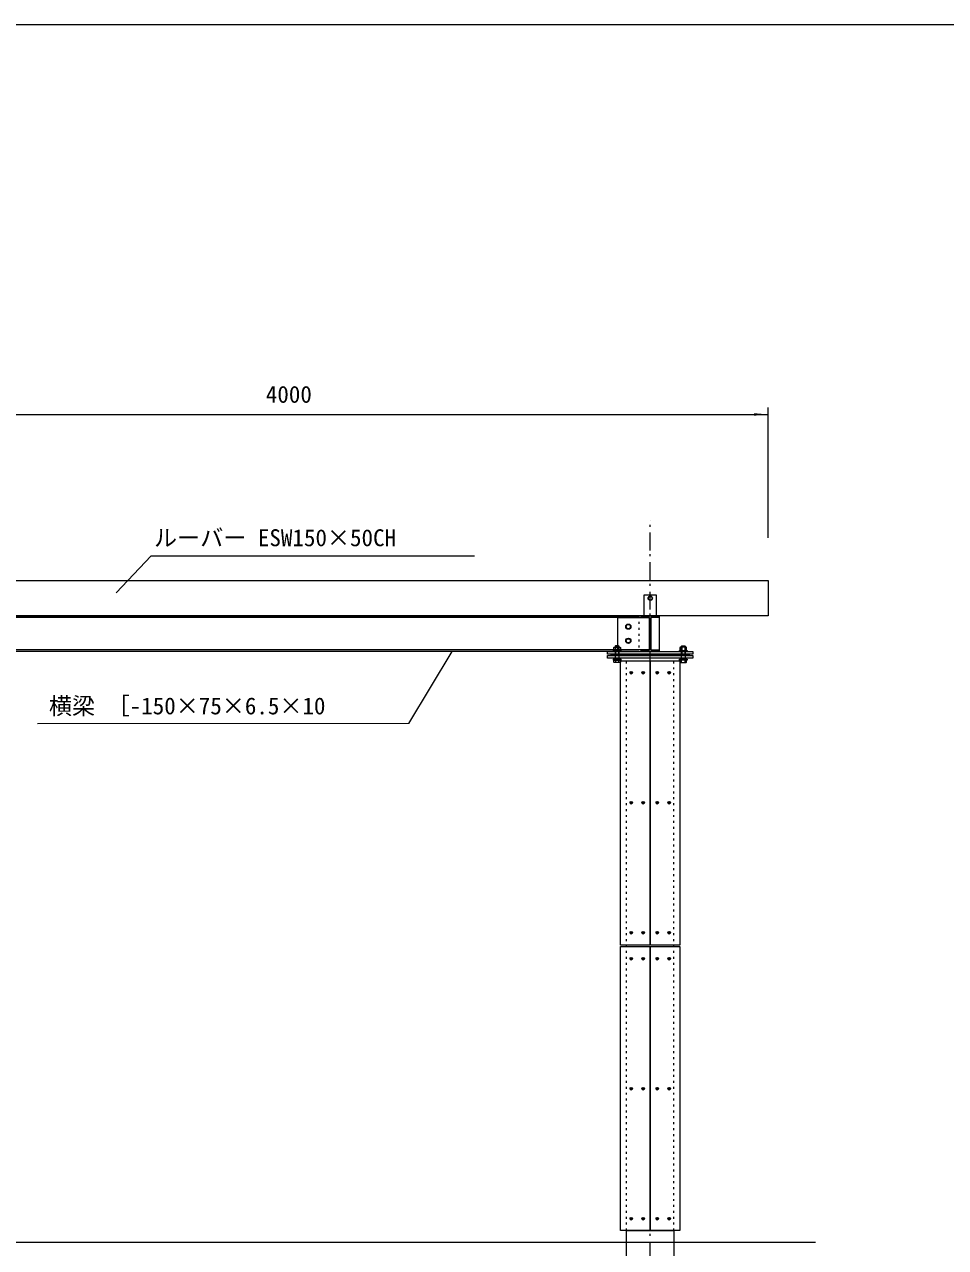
# Model space of a CAD drawing. Units: millimetres, scale not verified. Extents: x -11700 to 11700, y -8365 to 8380.
# Drawn here: x 1870 to 5769, y 2960 to 8135 of the extents above; entities that cross this region are included whole.
import ezdxf
from ezdxf.enums import TextEntityAlignment as Align

# ---------------------------------------------------------------- set-up
doc = ezdxf.new("R2010")
doc.units = ezdxf.units.MM
doc.header["$LTSCALE"] = 60
doc.linetypes.add('USER5', pattern=[0.416565, 0.138855, -0.27771])
doc.linetypes.add('USER6', pattern=[2.083282, 1.25, -0.416565, 0.138855, -0.277863])
doc.layers.add('0-1_IMPORTED', color=30, linetype='Continuous', lineweight=18)
doc.styles.add('ＭＳ ゴシック', font='')
doc.styles.get('ＭＳ ゴシック').set_extended_font_data('MS Gothic')

msp = doc.modelspace()

# ---------------------------------------------------------------- linework, layer by layer
at = {"layer": '0-1_IMPORTED', "color": 1}
for p, q in [((1019.04, 6485), (5019.04, 6485)), ((5019.04, 5962.32), (5019.04, 6515)), ((3497.95, 5176.83), (3680.32, 5482.32)), ((3497.95, 5176.83), (1925.32, 5176.38))]:
    msp.add_line(p, q, dxfattribs=at)
at = {"layer": '0-1_IMPORTED', "color": 7, "linetype": 'USER6', "lineweight": 9}
msp.add_line((4519.04, 1535), (4519.04, 6035), dxfattribs=at)
at = {"layer": '0-1_IMPORTED'}
for p, q in [((1566.54, 5632.32), (4471.54, 5632.32)), ((4471.54, 5625.32), (1566.54, 5625.32)), ((4556.54, 5625.32), (4556.54, 5489.32)), ((4471.54, 5489.32), (1566.54, 5489.32)), ((4387.04, 5504.13), (4371.04, 5504.13)), ((4372.12, 5499.55), (4372.12, 5486.89)), ((4385.97, 5486.89), (4385.97, 5499.55)), ((4651.04, 5504.13), (4667.04, 5504.13)), ((4651.04, 5504.13), (4667.04, 5504.13)), ((4652.12, 5486.89), (4652.12, 5499.55)), ((4652.12, 5486.89), (4652.12, 5499.55)), ((4665.97, 5499.55), (4665.97, 5486.89)), ((4665.97, 5499.55), (4665.97, 5486.89)), ((4471.54, 5482.32), (1566.54, 5482.32)), ((4387.04, 5467.86), (4371.04, 5467.86)), ((4372.12, 5445.86), (4372.12, 5436.71)), ((4377.9, 5449.36), (4380.19, 5453.32)), ((4380.6, 5453.32), (4378.32, 5449.36)), ((4385.97, 5436.71), (4385.97, 5445.86)), ((4651.04, 5467.86), (4667.04, 5467.86)), ((4651.04, 5467.86), (4667.04, 5467.86)), ((4652.12, 5436.71), (4652.12, 5445.86)), ((4652.12, 5436.71), (4652.12, 5445.86)), ((4657.48, 5453.32), (4659.77, 5449.36)), ((4657.48, 5453.32), (4659.77, 5449.36)), ((4660.19, 5449.36), (4657.9, 5453.32)), ((4660.19, 5449.36), (4657.9, 5453.32)), ((4665.97, 5445.86), (4665.97, 5436.71)), ((4665.97, 5445.86), (4665.97, 5436.71)), ((4438.29, 5394.32), (4438.29, 5395.57)), ((4488.29, 5394.32), (4488.29, 5395.57)), ((4549.79, 5394.32), (4549.79, 5395.57)), ((4599.79, 5394.32), (4599.79, 5395.57)), ((4438.29, 4844.32), (4438.29, 4845.57)), ((4488.29, 4844.32), (4488.29, 4845.57)), ((4549.79, 4844.32), (4549.79, 4845.57)), ((4599.79, 4844.32), (4599.79, 4845.57)), ((4438.29, 4294.32), (4438.29, 4295.57)), ((4488.29, 4294.32), (4488.29, 4295.57)), ((4549.79, 4294.32), (4549.79, 4295.57)), ((4599.79, 4294.32), (4599.79, 4295.57)), ((4438.29, 4184.32), (4438.29, 4185.57)), ((4488.29, 4184.32), (4488.29, 4185.57)), ((4549.79, 4184.32), (4549.79, 4185.57)), ((4599.79, 4184.32), (4599.79, 4185.57)), ((4438.29, 3634.32), (4438.29, 3635.57)), ((4488.29, 3634.32), (4488.29, 3635.57)), ((4549.79, 3634.32), (4549.79, 3635.57)), ((4599.79, 3634.32), (4599.79, 3635.57)), ((4438.29, 3084.32), (4438.29, 3085.57)), ((4488.29, 3084.32), (4488.29, 3085.57)), ((4549.79, 3084.32), (4549.79, 3085.57)), ((4599.79, 3084.32), (4599.79, 3085.57)), ((5219.04, 2982.32), (790, 2982.32))]:
    msp.add_line(p, q, dxfattribs=at)
at = {"layer": '0-1_IMPORTED', "linetype": 'USER5'}
msp.add_line((4471.54, 5632.32), (4471.54, 5482.32), dxfattribs=at)
at = {"layer": '0-1_IMPORTED', "color": 3, "linetype": 'USER5'}
for p, q in [((4419.04, 3032.32), (4419.04, 5453.32)), ((4619.04, 3032.32), (4619.04, 5453.32))]:
    msp.add_line(p, q, dxfattribs=at)
at = {"layer": '0-1_IMPORTED'}
for points in [[(-11700, 8135), (11700, 8135), (11700, -8365), (-11700, -8365)], [(1019.04, 5782.32), (5019.04, 5782.32), (5019.04, 5632.32), (1019.04, 5632.32)], [(4494.04, 5722.32), (4544.04, 5722.32), (4544.04, 5632.32), (4494.04, 5632.32)], [(4509.8, 5707.32), (4514.42, 5715.32), (4523.66, 5715.32), (4528.28, 5707.32), (4523.66, 5699.32), (4514.42, 5699.32)], [(4381.54, 5625.32), (4516.54, 5625.32), (4516.54, 5489.32), (4381.54, 5489.32)], [(4416.15, 5587.32), (4421.35, 5596.32), (4431.74, 5596.32), (4436.93, 5587.32), (4431.74, 5578.32), (4421.35, 5578.32)], [(4481.54, 5632.32), (4556.54, 5632.32), (4556.54, 5625.32), (4521.54, 5625.32), (4521.54, 5489.32), (4556.54, 5489.32), (4556.54, 5482.32), (4481.54, 5482.32), (4481.54, 5489.32), (4516.54, 5489.32), (4516.54, 5625.32), (4481.54, 5625.32)], [(4363.04, 5485.82), (4395.04, 5485.82), (4395.04, 5482.32), (4363.04, 5482.32)], [(4365.19, 5499.55), (4367.04, 5500.62), (4391.04, 5500.62), (4392.9, 5499.55), (4392.9, 5486.89), (4391.04, 5485.82), (4367.04, 5485.82), (4365.19, 5486.89)], [(4416.15, 5527.32), (4421.35, 5536.32), (4431.74, 5536.32), (4436.93, 5527.32), (4431.74, 5518.32), (4421.35, 5518.32)], [(4643.04, 5485.82), (4675.04, 5485.82), (4675.04, 5482.32), (4643.04, 5482.32)], [(4643.04, 5485.82), (4675.04, 5485.82), (4675.04, 5482.32), (4643.04, 5482.32)], [(4672.9, 5499.55), (4671.04, 5500.62), (4647.04, 5500.62), (4645.19, 5499.55), (4645.19, 5486.89), (4647.04, 5485.82), (4671.04, 5485.82), (4672.9, 5486.89)], [(4672.9, 5499.55), (4671.04, 5500.62), (4647.04, 5500.62), (4645.19, 5499.55), (4645.19, 5486.89), (4647.04, 5485.82), (4671.04, 5485.82), (4672.9, 5486.89)], [(4339.04, 5482.32), (4699.04, 5482.32), (4699.04, 5470.32), (4339.04, 5470.32)], [(4339.04, 5465.32), (4699.04, 5465.32), (4699.04, 5453.32), (4339.04, 5453.32)], [(4363.04, 5449.36), (4395.04, 5449.36), (4395.04, 5445.86), (4363.04, 5445.86)], [(4392.9, 5445.86), (4392.9, 5436.71), (4391.04, 5435.64), (4367.04, 5435.64), (4365.19, 5436.71), (4365.19, 5445.86)], [(4365.28, 5453.32), (4392.81, 5453.32), (4392.81, 5449.36), (4365.28, 5449.36)], [(4517.54, 5442.32), (4517.54, 4240.32), (4394.04, 4240.32), (4394.04, 5442.32)], [(4644.04, 5442.32), (4644.04, 4240.32), (4520.54, 4240.32), (4520.54, 5442.32)], [(4643.04, 5449.36), (4675.04, 5449.36), (4675.04, 5445.86), (4643.04, 5445.86)], [(4643.04, 5449.36), (4675.04, 5449.36), (4675.04, 5445.86), (4643.04, 5445.86)], [(4645.19, 5445.86), (4645.19, 5436.71), (4647.04, 5435.64), (4671.04, 5435.64), (4672.9, 5436.71), (4672.9, 5445.86)], [(4645.19, 5445.86), (4645.19, 5436.71), (4647.04, 5435.64), (4671.04, 5435.64), (4672.9, 5436.71), (4672.9, 5445.86)], [(4645.28, 5453.32), (4672.81, 5453.32), (4672.81, 5449.36), (4645.28, 5449.36)], [(4645.28, 5453.32), (4672.81, 5453.32), (4672.81, 5449.36), (4645.28, 5449.36)], [(4394.04, 3032.32), (4394.04, 4234.32), (4517.54, 4234.32), (4517.54, 3032.32)], [(4520.54, 3032.32), (4520.54, 4234.32), (4644.04, 4234.32), (4644.04, 3032.32)], [(4419.04, 3032.32), (4619.04, 3032.32), (4619.04, 2982.32), (4419.04, 2982.32)], [(4419.04, 3032.32), (4619.04, 3032.32), (4619.04, 2798.32), (4419.04, 2798.32)]]:
    msp.add_lwpolyline(points, close=True, dxfattribs=at)
at = {"layer": '0-1_IMPORTED', "color": 1}
for points in [[(2258, 5729.82), (2406.88, 5887.5), (3775.96, 5887.5)], [(4372.78, 5505.86), (4372.78, 5467.86), (4371.04, 5461.86)], [(4385.31, 5505.86), (4385.31, 5467.86), (4387.04, 5461.86)], [(4652.78, 5505.86), (4652.78, 5467.86), (4651.04, 5461.86)], [(4652.78, 5505.86), (4652.78, 5467.86), (4651.04, 5461.86)], [(4665.31, 5505.86), (4665.31, 5467.86), (4667.04, 5461.86)], [(4665.31, 5505.86), (4665.31, 5467.86), (4667.04, 5461.86)]]:
    msp.add_lwpolyline(points, dxfattribs=at)
at = {"layer": '0-1_IMPORTED'}
for points in [[(4387.04, 5445.86), (4387.04, 5504.13), (4385.31, 5505.86), (4372.78, 5505.86), (4371.04, 5504.13), (4371.04, 5445.86)], [(4651.04, 5445.86), (4651.04, 5504.13), (4652.78, 5505.86), (4665.31, 5505.86), (4667.04, 5504.13), (4667.04, 5445.86)], [(4651.04, 5445.86), (4651.04, 5504.13), (4652.78, 5505.86), (4665.31, 5505.86), (4667.04, 5504.13), (4667.04, 5445.86)], [(4437.04, 5391.57), (4435.79, 5391.57), (4435.79, 5393.07), (4437.04, 5393.07)], [(4438.29, 5395.57), (4439.79, 5395.57), (4439.79, 5394.32)], [(4439.79, 5390.32), (4439.79, 5389.07), (4438.29, 5389.07), (4438.29, 5390.32)], [(4441.04, 5393.07), (4442.29, 5393.07), (4442.29, 5391.57), (4441.04, 5391.57)], [(4487.04, 5391.57), (4485.79, 5391.57), (4485.79, 5393.07), (4487.04, 5393.07)], [(4488.29, 5395.57), (4489.79, 5395.57), (4489.79, 5394.32)], [(4489.79, 5390.32), (4489.79, 5389.07), (4488.29, 5389.07), (4488.29, 5390.32)], [(4491.04, 5393.07), (4492.29, 5393.07), (4492.29, 5391.57), (4491.04, 5391.57)], [(4547.04, 5393.07), (4545.79, 5393.07), (4545.79, 5391.57), (4547.04, 5391.57)], [(4549.79, 5395.57), (4548.29, 5395.57), (4548.29, 5394.32)], [(4548.29, 5390.32), (4548.29, 5389.07), (4549.79, 5389.07), (4549.79, 5390.32)], [(4551.04, 5391.57), (4552.29, 5391.57), (4552.29, 5393.07), (4551.04, 5393.07)], [(4597.04, 5393.07), (4595.79, 5393.07), (4595.79, 5391.57), (4597.04, 5391.57)], [(4599.79, 5395.57), (4598.29, 5395.57), (4598.29, 5394.32)], [(4598.29, 5390.32), (4598.29, 5389.07), (4599.79, 5389.07), (4599.79, 5390.32)], [(4601.04, 5391.57), (4602.29, 5391.57), (4602.29, 5393.07), (4601.04, 5393.07)], [(4437.04, 4841.57), (4435.79, 4841.57), (4435.79, 4843.07), (4437.04, 4843.07)], [(4438.29, 4845.57), (4439.79, 4845.57), (4439.79, 4844.32)], [(4439.79, 4840.32), (4439.79, 4839.07), (4438.29, 4839.07), (4438.29, 4840.32)], [(4441.04, 4843.07), (4442.29, 4843.07), (4442.29, 4841.57), (4441.04, 4841.57)], [(4487.04, 4841.57), (4485.79, 4841.57), (4485.79, 4843.07), (4487.04, 4843.07)], [(4488.29, 4845.57), (4489.79, 4845.57), (4489.79, 4844.32)], [(4489.79, 4840.32), (4489.79, 4839.07), (4488.29, 4839.07), (4488.29, 4840.32)], [(4491.04, 4843.07), (4492.29, 4843.07), (4492.29, 4841.57), (4491.04, 4841.57)], [(4547.04, 4843.07), (4545.79, 4843.07), (4545.79, 4841.57), (4547.04, 4841.57)], [(4549.79, 4845.57), (4548.29, 4845.57), (4548.29, 4844.32)], [(4548.29, 4840.32), (4548.29, 4839.07), (4549.79, 4839.07), (4549.79, 4840.32)], [(4551.04, 4841.57), (4552.29, 4841.57), (4552.29, 4843.07), (4551.04, 4843.07)], [(4597.04, 4843.07), (4595.79, 4843.07), (4595.79, 4841.57), (4597.04, 4841.57)], [(4599.79, 4845.57), (4598.29, 4845.57), (4598.29, 4844.32)], [(4598.29, 4840.32), (4598.29, 4839.07), (4599.79, 4839.07), (4599.79, 4840.32)], [(4601.04, 4841.57), (4602.29, 4841.57), (4602.29, 4843.07), (4601.04, 4843.07)], [(4438.29, 4295.57), (4439.79, 4295.57), (4439.79, 4294.32)], [(4488.29, 4295.57), (4489.79, 4295.57), (4489.79, 4294.32)], [(4549.79, 4295.57), (4548.29, 4295.57), (4548.29, 4294.32)], [(4599.79, 4295.57), (4598.29, 4295.57), (4598.29, 4294.32)], [(4437.04, 4291.57), (4435.79, 4291.57), (4435.79, 4293.07), (4437.04, 4293.07)], [(4439.79, 4290.32), (4439.79, 4289.07), (4438.29, 4289.07), (4438.29, 4290.32)], [(4441.04, 4293.07), (4442.29, 4293.07), (4442.29, 4291.57), (4441.04, 4291.57)], [(4487.04, 4291.57), (4485.79, 4291.57), (4485.79, 4293.07), (4487.04, 4293.07)], [(4489.79, 4290.32), (4489.79, 4289.07), (4488.29, 4289.07), (4488.29, 4290.32)], [(4491.04, 4293.07), (4492.29, 4293.07), (4492.29, 4291.57), (4491.04, 4291.57)], [(4547.04, 4293.07), (4545.79, 4293.07), (4545.79, 4291.57), (4547.04, 4291.57)], [(4548.29, 4290.32), (4548.29, 4289.07), (4549.79, 4289.07), (4549.79, 4290.32)], [(4551.04, 4291.57), (4552.29, 4291.57), (4552.29, 4293.07), (4551.04, 4293.07)], [(4597.04, 4293.07), (4595.79, 4293.07), (4595.79, 4291.57), (4597.04, 4291.57)], [(4598.29, 4290.32), (4598.29, 4289.07), (4599.79, 4289.07), (4599.79, 4290.32)], [(4601.04, 4291.57), (4602.29, 4291.57), (4602.29, 4293.07), (4601.04, 4293.07)], [(4437.04, 4181.57), (4435.79, 4181.57), (4435.79, 4183.07), (4437.04, 4183.07)], [(4438.29, 4185.57), (4439.79, 4185.57), (4439.79, 4184.32)], [(4439.79, 4180.32), (4439.79, 4179.07), (4438.29, 4179.07), (4438.29, 4180.32)], [(4441.04, 4183.07), (4442.29, 4183.07), (4442.29, 4181.57), (4441.04, 4181.57)], [(4487.04, 4181.57), (4485.79, 4181.57), (4485.79, 4183.07), (4487.04, 4183.07)], [(4488.29, 4185.57), (4489.79, 4185.57), (4489.79, 4184.32)], [(4489.79, 4180.32), (4489.79, 4179.07), (4488.29, 4179.07), (4488.29, 4180.32)], [(4491.04, 4183.07), (4492.29, 4183.07), (4492.29, 4181.57), (4491.04, 4181.57)], [(4547.04, 4183.07), (4545.79, 4183.07), (4545.79, 4181.57), (4547.04, 4181.57)], [(4549.79, 4185.57), (4548.29, 4185.57), (4548.29, 4184.32)], [(4548.29, 4180.32), (4548.29, 4179.07), (4549.79, 4179.07), (4549.79, 4180.32)], [(4551.04, 4181.57), (4552.29, 4181.57), (4552.29, 4183.07), (4551.04, 4183.07)], [(4597.04, 4183.07), (4595.79, 4183.07), (4595.79, 4181.57), (4597.04, 4181.57)], [(4599.79, 4185.57), (4598.29, 4185.57), (4598.29, 4184.32)], [(4598.29, 4180.32), (4598.29, 4179.07), (4599.79, 4179.07), (4599.79, 4180.32)], [(4601.04, 4181.57), (4602.29, 4181.57), (4602.29, 4183.07), (4601.04, 4183.07)], [(4437.04, 3631.57), (4435.79, 3631.57), (4435.79, 3633.07), (4437.04, 3633.07)], [(4438.29, 3635.57), (4439.79, 3635.57), (4439.79, 3634.32)], [(4439.79, 3630.32), (4439.79, 3629.07), (4438.29, 3629.07), (4438.29, 3630.32)], [(4441.04, 3633.07), (4442.29, 3633.07), (4442.29, 3631.57), (4441.04, 3631.57)], [(4487.04, 3631.57), (4485.79, 3631.57), (4485.79, 3633.07), (4487.04, 3633.07)], [(4488.29, 3635.57), (4489.79, 3635.57), (4489.79, 3634.32)], [(4489.79, 3630.32), (4489.79, 3629.07), (4488.29, 3629.07), (4488.29, 3630.32)], [(4491.04, 3633.07), (4492.29, 3633.07), (4492.29, 3631.57), (4491.04, 3631.57)], [(4547.04, 3633.07), (4545.79, 3633.07), (4545.79, 3631.57), (4547.04, 3631.57)], [(4549.79, 3635.57), (4548.29, 3635.57), (4548.29, 3634.32)], [(4548.29, 3630.32), (4548.29, 3629.07), (4549.79, 3629.07), (4549.79, 3630.32)], [(4551.04, 3631.57), (4552.29, 3631.57), (4552.29, 3633.07), (4551.04, 3633.07)], [(4597.04, 3633.07), (4595.79, 3633.07), (4595.79, 3631.57), (4597.04, 3631.57)], [(4599.79, 3635.57), (4598.29, 3635.57), (4598.29, 3634.32)], [(4598.29, 3630.32), (4598.29, 3629.07), (4599.79, 3629.07), (4599.79, 3630.32)], [(4601.04, 3631.57), (4602.29, 3631.57), (4602.29, 3633.07), (4601.04, 3633.07)], [(4437.04, 3081.57), (4435.79, 3081.57), (4435.79, 3083.07), (4437.04, 3083.07)], [(4438.29, 3085.57), (4439.79, 3085.57), (4439.79, 3084.32)], [(4439.79, 3080.32), (4439.79, 3079.07), (4438.29, 3079.07), (4438.29, 3080.32)], [(4441.04, 3083.07), (4442.29, 3083.07), (4442.29, 3081.57), (4441.04, 3081.57)], [(4487.04, 3081.57), (4485.79, 3081.57), (4485.79, 3083.07), (4487.04, 3083.07)], [(4488.29, 3085.57), (4489.79, 3085.57), (4489.79, 3084.32)], [(4489.79, 3080.32), (4489.79, 3079.07), (4488.29, 3079.07), (4488.29, 3080.32)], [(4491.04, 3083.07), (4492.29, 3083.07), (4492.29, 3081.57), (4491.04, 3081.57)], [(4547.04, 3083.07), (4545.79, 3083.07), (4545.79, 3081.57), (4547.04, 3081.57)], [(4549.79, 3085.57), (4548.29, 3085.57), (4548.29, 3084.32)], [(4548.29, 3080.32), (4548.29, 3079.07), (4549.79, 3079.07), (4549.79, 3080.32)], [(4551.04, 3081.57), (4552.29, 3081.57), (4552.29, 3083.07), (4551.04, 3083.07)], [(4597.04, 3083.07), (4595.79, 3083.07), (4595.79, 3081.57), (4597.04, 3081.57)], [(4599.79, 3085.57), (4598.29, 3085.57), (4598.29, 3084.32)], [(4598.29, 3080.32), (4598.29, 3079.07), (4599.79, 3079.07), (4599.79, 3080.32)], [(4601.04, 3081.57), (4602.29, 3081.57), (4602.29, 3083.07), (4601.04, 3083.07)]]:
    msp.add_lwpolyline(points, dxfattribs=at)
at = {"layer": '0-1_IMPORTED', "color": 3}
msp.add_lwpolyline([(4354.04, 5470.32), (4684.04, 5470.32), (4684.04, 5465.32), (4354.04, 5465.32)], close=True, dxfattribs=at)
at = {"layer": '0-1_IMPORTED'}
for centre, radius in [((4519.04, 5707.32), 9), ((4519.04, 5707.32), 8), ((4426.54, 5587.32), 11), ((4426.54, 5587.32), 9), ((4426.54, 5527.32), 11), ((4426.54, 5527.32), 9), ((4439.04, 5392.32), 5.5), ((4489.04, 5392.32), 5.5), ((4549.04, 5392.32), 5.5), ((4599.04, 5392.32), 5.5), ((4439.04, 4842.32), 5.5), ((4489.04, 4842.32), 5.5), ((4549.04, 4842.32), 5.5), ((4599.04, 4842.32), 5.5), ((4439.04, 4292.32), 5.5), ((4489.04, 4292.32), 5.5), ((4549.04, 4292.32), 5.5), ((4599.04, 4292.32), 5.5), ((4439.04, 4182.32), 5.5), ((4489.04, 4182.32), 5.5), ((4549.04, 4182.32), 5.5), ((4599.04, 4182.32), 5.5), ((4439.04, 3632.32), 5.5), ((4489.04, 3632.32), 5.5), ((4549.04, 3632.32), 5.5), ((4599.04, 3632.32), 5.5), ((4439.04, 3082.32), 5.5), ((4489.04, 3082.32), 5.5), ((4549.04, 3082.32), 5.5), ((4599.04, 3082.32), 5.5)]:
    msp.add_circle(centre, radius, dxfattribs=at)
for centre, start, end in [((4437.04, 5394.32), 270, 0), ((4437.04, 5390.32), 360, 90), ((4441.04, 5394.32), 180, 270), ((4441.04, 5390.32), 90, 180), ((4487.04, 5394.32), 270, 0), ((4487.04, 5390.32), 360, 90), ((4491.04, 5394.32), 180, 270), ((4491.04, 5390.32), 90, 180), ((4547.04, 5394.32), 270, 0), ((4547.04, 5390.32), 0, 90), ((4551.04, 5394.32), 180, 270), ((4551.04, 5390.32), 90, 180), ((4597.04, 5394.32), 270, 0), ((4597.04, 5390.32), 0, 90), ((4601.04, 5394.32), 180, 270), ((4601.04, 5390.32), 90, 180), ((4437.04, 4844.32), 270, 0), ((4437.04, 4840.32), 0, 90), ((4441.04, 4844.32), 180, 270), ((4441.04, 4840.32), 90, 180), ((4487.04, 4844.32), 270, 0), ((4487.04, 4840.32), 0, 90), ((4491.04, 4844.32), 180, 270), ((4491.04, 4840.32), 90, 180), ((4547.04, 4844.32), 270, 360), ((4547.04, 4840.32), 0, 90), ((4551.04, 4844.32), 180, 270), ((4551.04, 4840.32), 90, 180), ((4597.04, 4844.32), 270, 360), ((4597.04, 4840.32), 0, 90), ((4601.04, 4844.32), 180, 270), ((4601.04, 4840.32), 90, 180), ((4437.04, 4294.32), 270, 0), ((4437.04, 4290.32), 0, 90), ((4441.04, 4294.32), 180, 270), ((4441.04, 4290.32), 90, 180), ((4487.04, 4294.32), 270, 0), ((4487.04, 4290.32), 0, 90), ((4491.04, 4294.32), 180, 270), ((4491.04, 4290.32), 90, 180), ((4547.04, 4294.32), 270, 360), ((4547.04, 4290.32), 0, 90), ((4551.04, 4294.32), 180, 270), ((4551.04, 4290.32), 90, 180), ((4597.04, 4294.32), 270, 360), ((4597.04, 4290.32), 0, 90), ((4601.04, 4294.32), 180, 270), ((4601.04, 4290.32), 90, 180), ((4437.04, 4184.32), 270, 0), ((4437.04, 4180.32), 0, 90), ((4441.04, 4184.32), 180, 270), ((4441.04, 4180.32), 90, 180), ((4487.04, 4184.32), 270, 0), ((4487.04, 4180.32), 0, 90), ((4491.04, 4184.32), 180, 270), ((4491.04, 4180.32), 90, 180), ((4547.04, 4184.32), 270, 360), ((4547.04, 4180.32), 0, 90), ((4551.04, 4184.32), 180, 270), ((4551.04, 4180.32), 90, 180), ((4597.04, 4184.32), 270, 360), ((4597.04, 4180.32), 0, 90), ((4601.04, 4184.32), 180, 270), ((4601.04, 4180.32), 90, 180), ((4437.04, 3634.32), 270, 0), ((4437.04, 3630.32), 360, 90), ((4441.04, 3634.32), 180, 270), ((4441.04, 3630.32), 90, 180), ((4487.04, 3634.32), 270, 0), ((4487.04, 3630.32), 360, 90), ((4491.04, 3634.32), 180, 270), ((4491.04, 3630.32), 90, 180), ((4547.04, 3634.32), 270, 360), ((4547.04, 3630.32), 0, 90), ((4551.04, 3634.32), 180, 270), ((4551.04, 3630.32), 90, 180), ((4597.04, 3634.32), 270, 360), ((4597.04, 3630.32), 0, 90), ((4601.04, 3634.32), 180, 270), ((4601.04, 3630.32), 90, 180), ((4437.04, 3084.32), 270, 0), ((4437.04, 3080.32), 360, 90), ((4441.04, 3084.32), 180, 270), ((4441.04, 3080.32), 90, 180), ((4487.04, 3084.32), 270, 0), ((4487.04, 3080.32), 360, 90), ((4491.04, 3084.32), 180, 270), ((4491.04, 3080.32), 90, 180), ((4547.04, 3084.32), 270, 360), ((4547.04, 3080.32), 0, 90), ((4551.04, 3084.32), 180, 270), ((4551.04, 3080.32), 90, 180), ((4597.04, 3084.32), 270, 360), ((4597.04, 3080.32), 0, 90), ((4601.04, 3084.32), 180, 270), ((4601.04, 3080.32), 90, 180)]:
    msp.add_arc(centre, 1.25, start, end, dxfattribs=at)
at = {"layer": '0-1_IMPORTED', "color": 1}
msp.add_solid([(5019.04, 6485), (4959.05, 6479.75), (4959.05, 6490.25)], dxfattribs=at)

# ---------------------------------------------------------------- texts
at = {"layer": '0-1_IMPORTED', "color": 7, "style": 'ＭＳ ゴシック'}
for s, p in [('4000', (2892.04, 6512.78)), ('ルーバー ESW150×50CH', (2418.76, 5906.03)), ('横梁 ［-150×75×6.5×10', (1973.95, 5194.61))]:
    msp.add_text(s, height=71.65, dxfattribs=at).set_placement(p, align=Align.BOTTOM_LEFT)

doc.saveas('drawing.dxf')
